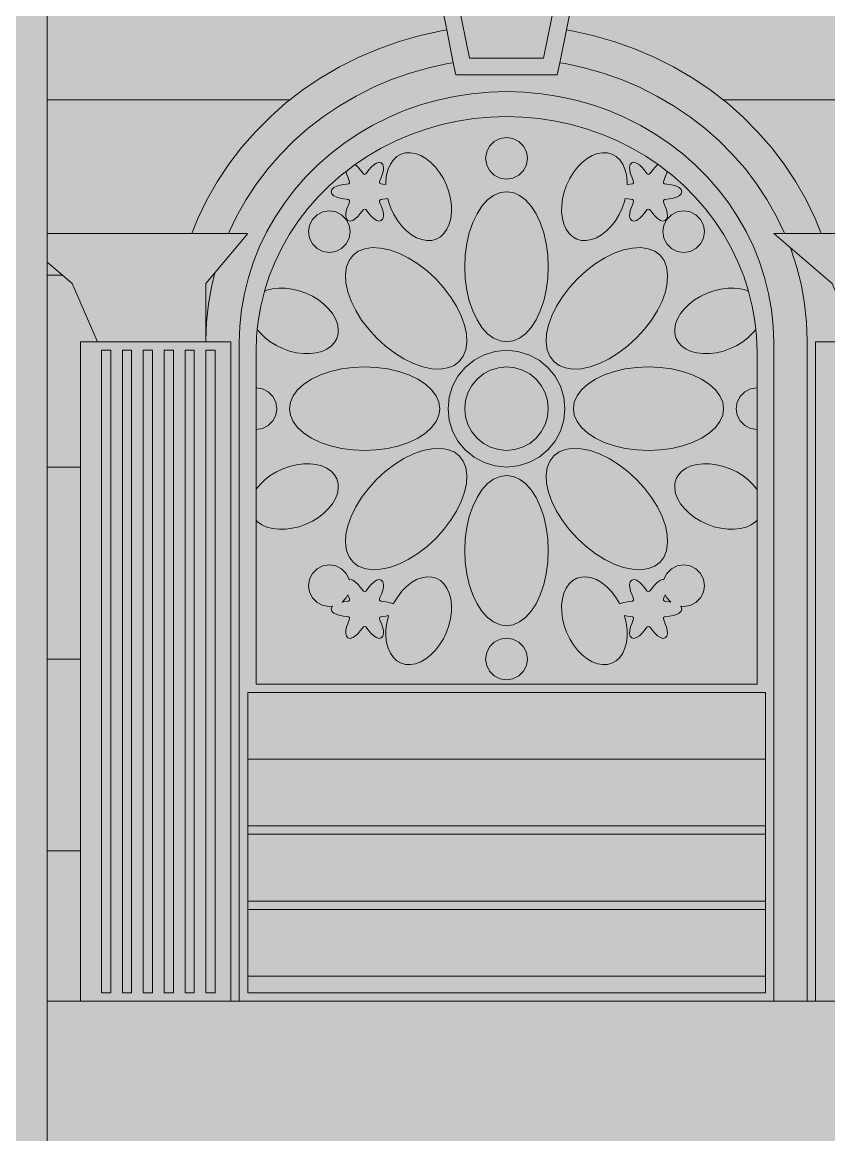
# Model space of a CAD drawing. Header units: millimetres. Extents: x -2412 to 16214, y -1176 to 12021.
# Drawn here: x 10473 to 11948, y 412 to 2447 of the extents above; entities that cross this region are included whole.
import ezdxf

# ---------------------------------------------------------------- set-up
doc = ezdxf.new("R2010")
doc.units = ezdxf.units.MM
for name, color, linetype, lineweight, true_color in [('00_WHITE_BACKGROUND', 7, 'Continuous', 18, 0xffffff), ('01_STRUCTURE', 7, 'Continuous', 18, 0x000000), ('02_CORNICES', 7, 'Continuous', 18, 0x000000), ('03_FRAMES_DOORS', 7, 'Continuous', 18, 0x000000), ('04_GLAZING_SHUTTERS', 7, 'Continuous', 18, 0x000000), ('05_STONE_JOINTS', 7, 'Continuous', 18, 0x000000), ('06_ORNAMENT', 7, 'Continuous', 18, 0x000000)]:
    doc.layers.add(name, color=color, linetype=linetype, lineweight=lineweight, true_color=true_color)

msp = doc.modelspace()

# ---------------------------------------------------------------- linework, layer by layer
at = {"layer": '00_WHITE_BACKGROUND', "lineweight": 18, "true_color": 0xffffff}
msp.add_solid([(-2412.2137, -1175.5725), (16213.7405, -1175.5725), (-2412.2137, 12015.2672), (16213.7405, 12015.2672)], dxfattribs=at)
at = {"layer": '01_STRUCTURE', "color": 7, "lineweight": 18, "true_color": 0x000000}
for points in [[(10519.084, 2061.0687), (10519.084, 2305.3435), (10519.084, 2641.2214), (10519.084, 2961.8321), (10519.084, 3267.1756), (10519.084, 3282.4427), (10519.084, 3297.7099), (10519.084, 3389.313), (10519.084, 3618.3206)], [(11249.4351, 2433.2366), (11239.6336, 2431.7252), (11200.7176, 2423.1908), (11162.4733, 2412.2901), (11125.084, 2399.0534), (11088.6718, 2383.542)], [(11477.9237, 2431.7252), (11468.1221, 2433.2366)], [(11664.1221, 2365.8473), (11628.8855, 2383.542), (11592.4733, 2399.0534), (11555.084, 2412.2901), (11516.8397, 2423.1908)], [(11053.4351, 2365.8473), (11019.4962, 2346)], [(11730.5344, 2324.1221), (11698.0611, 2346)], [(10956.1221, 2300.2901), (10926.9618, 2274.6107), (10899.6336, 2247.1908), (10874.2901, 2218.1527), (10851.0076, 2187.6183), (10829.9084, 2155.7252)], [(11933.9084, 2061.0687), (11922.9771, 2088.3817), (11906.4885, 2122.5954), (11887.6489, 2155.7252), (11866.5496, 2187.6183), (11843.2672, 2218.1527), (11817.9237, 2247.1908), (11790.5954, 2274.6107), (11761.4351, 2300.2901)], [(10811.0687, 2122.5954), (10794.5802, 2088.3817), (10783.6489, 2061.0687), (10519.084, 2061.0687)], [(10519.084, 1984.7328), (10519.084, 2008.7176), (10519.084, 2061.0687)], [(10564.8855, 1969.4656), (10610.687, 1862.5954)], [(8671.7557, 290.0763), (10290.0763, 290.0763), (10412.2137, 290.0763), (10519.084, 290.0763), (10519.084, 656.4885)]]:
    msp.add_lwpolyline(points, dxfattribs=at)
at = {"layer": '02_CORNICES', "color": 7, "lineweight": 18, "true_color": 0x000000}
for points in [[(11261.4962, 2373.2977), (11249.4351, 2433.2366), (11213.7405, 2610.687)], [(11503.8168, 2610.687), (11468.1221, 2433.2366), (11456.0611, 2373.2977)], [(11451.6031, 2351.145), (11265.9542, 2351.145)], [(10885.4962, 2061.0687), (10850.3206, 2061.0687), (10783.6489, 2061.0687)], [(10809.1603, 1862.5954), (10809.1603, 1865.0382), (10809.1603, 1969.4656), (10825.4809, 1989.0534)]]:
    msp.add_lwpolyline(points, dxfattribs=at)
msp.add_lwpolyline([(11251.0229, 2580.1527), (11290.9618, 2381.6794), (11426.5954, 2381.6794), (11466.5344, 2580.1527)], close=True, dxfattribs=at)
at = {"layer": '03_FRAMES_DOORS', "color": 7, "lineweight": 18, "true_color": 0x000000}
for points in [[(11516.8397, 2423.1908), (11477.9237, 2431.7252)], [(11088.6718, 2383.542), (11053.4351, 2365.8473)], [(11265.9542, 2351.145), (11261.4962, 2373.2977), (11251.5573, 2371.7557), (11216.5344, 2364.0763), (11182.1069, 2354.2595), (11148.4427, 2342.3511), (11115.6947, 2328.3969), (11083.9695, 2312.458), (11053.4198, 2294.6107), (11024.1985, 2274.916), (10996.3969, 2253.4656), (10970.1374, 2230.3511), (10945.5573, 2205.6794), (10922.7328, 2179.542), (10901.7863, 2152.0611), (10882.7939, 2123.3588), (10865.8473, 2093.542), (10850.9924, 2062.7481), (10850.3206, 2061.0687)], [(11867.2366, 2061.0687), (11866.5649, 2062.7481), (11851.7099, 2093.542), (11834.7634, 2123.3588), (11815.771, 2152.0611), (11794.8244, 2179.542), (11772, 2205.6794), (11747.4198, 2230.3511), (11721.1603, 2253.4656), (11693.3588, 2274.916), (11664.1374, 2294.6107), (11633.5878, 2312.458), (11601.8626, 2328.3969), (11569.1145, 2342.3511), (11535.4504, 2354.2595), (11501.0229, 2364.0763), (11466, 2371.7557), (11456.0611, 2373.2977), (11451.6031, 2351.145)], [(11698.0611, 2346), (11664.1221, 2365.8473)], [(11019.4962, 2346), (10987.0229, 2324.1221)], [(11847.3282, 656.4885), (11847.3282, 1861.374), (11846.2748, 1891.4046), (11843.145, 1921.313), (11837.9389, 1950.9618), (11830.687, 1980.229), (11821.4046, 2008.9924), (11810.1374, 2037.1145), (11796.9466, 2064.4885), (11781.8779, 2090.9924), (11764.9924, 2116.5191), (11746.3664, 2140.9466), (11726.0916, 2164.1679), (11704.229, 2186.1069), (11680.9008, 2206.6412), (11656.1832, 2225.7099), (11630.1985, 2243.2214), (11603.0534, 2259.084), (11574.855, 2273.2519), (11545.7405, 2285.6489), (11515.8168, 2296.2443), (11485.2214, 2304.9618), (11454.0916, 2311.7863), (11422.5496, 2316.687), (11390.7328, 2319.6336), (11358.7786, 2320.6107), (11326.8244, 2319.6336), (11295.0076, 2316.687), (11263.4656, 2311.7863), (11232.3359, 2304.9618), (11201.7405, 2296.2443), (11171.8168, 2285.6489), (11142.7023, 2273.2519), (11114.5038, 2259.084), (11087.3588, 2243.2214), (11061.374, 2225.7099), (11036.6565, 2206.6412), (11013.3282, 2186.1069), (10991.4656, 2164.1679), (10971.1908, 2140.9466), (10952.5649, 2116.5191), (10935.6794, 2090.9924), (10920.6107, 2064.4885), (10907.4198, 2037.1145), (10896.1527, 2008.9924), (10886.8702, 1980.229), (10879.6183, 1950.9618), (10874.4122, 1921.313), (10871.2824, 1891.4046), (10870.229, 1861.374), (10870.229, 656.4885)], [(10829.9084, 2155.7252), (10811.0687, 2122.5954)], [(10885.4962, 2061.0687), (10825.4809, 1989.0534), (10819.7252, 1965.8321), (10813.8626, 1932.4733), (10810.3359, 1898.8244), (10809.1603, 1865.0382)], [(11877.6336, 2035.0992), (11847.3282, 2061.0687), (11867.2366, 2061.0687)], [(11867.2366, 2061.0687), (11933.9084, 2061.0687)], [(11963.5267, 1947.6947), (11954.1985, 1969.4656), (11877.6336, 2035.0992)], [(11908.3969, 656.4885), (11908.3969, 1865.0382), (11907.2214, 1898.8244), (11903.6947, 1932.4733), (11897.8321, 1965.8321), (11889.6641, 1998.7481), (11879.2214, 2031.1145), (11877.6336, 2035.0992)], [(10610.687, 1862.5954), (10809.1603, 1862.5954), (10854.9618, 1862.5954), (10854.9618, 656.4885)], [(11969.4656, 656.4885), (11923.6641, 656.4885), (11923.6641, 1862.5954), (11969.4656, 1862.5954)], [(10580.1527, 1282.4427), (10580.1527, 931.2977), (10580.1527, 656.4885)]]:
    msp.add_lwpolyline(points, dxfattribs=at)
for points in [[(10618.3206, 1847.3282), (10635.1145, 1847.3282), (10635.1145, 671.7557), (10618.3206, 671.7557)], [(10656.4885, 1847.3282), (10673.2824, 1847.3282), (10673.2824, 671.7557), (10656.4885, 671.7557)], [(10694.6565, 1847.3282), (10711.4504, 1847.3282), (10711.4504, 671.7557), (10694.6565, 671.7557)], [(10732.8244, 1847.3282), (10749.6183, 1847.3282), (10749.6183, 671.7557), (10732.8244, 671.7557)], [(10770.9924, 1847.3282), (10787.7863, 1847.3282), (10787.7863, 671.7557), (10770.9924, 671.7557)], [(10809.1603, 1847.3282), (10825.9542, 1847.3282), (10825.9542, 671.7557), (10809.1603, 671.7557)]]:
    msp.add_lwpolyline(points, close=True, dxfattribs=at)
at = {"layer": '04_GLAZING_SHUTTERS', "color": 7, "lineweight": 18, "true_color": 0x000000}
for points in [[(11081.8321, 2187.0992), (11104.3206, 2202.2443), (11129.771, 2217.1298), (11156.1985, 2230.4122), (11183.5115, 2242.0305), (11211.5573, 2251.9542), (11240.229, 2260.1374), (11269.4198, 2266.5344), (11298.9924, 2271.1298), (11328.8244, 2273.8931), (11358.7786, 2274.8092), (11388.7328, 2273.8931), (11418.5649, 2271.1298), (11448.1374, 2266.5344), (11477.3282, 2260.1374), (11506, 2251.9542), (11534.0611, 2242.0305), (11561.3588, 2230.4122), (11587.7863, 2217.1298), (11613.2366, 2202.2443), (11635.7252, 2187.0992)], [(10916.1985, 1955.0229), (10916.3664, 1955.7099), (10925.0687, 1982.6718), (10935.6336, 2009.0382), (10948, 2034.7023), (10962.1221, 2059.542), (10977.9542, 2083.4656), (10995.4046, 2106.3664), (11014.4275, 2128.1527), (11034.916, 2148.7023), (11056.7939, 2167.9695), (11065.3893, 2174.5954)], [(11652.1679, 2174.5954), (11660.7634, 2167.9695), (11682.6412, 2148.7023), (11703.1298, 2128.1527), (11722.1527, 2106.3664), (11739.6031, 2083.4656), (11755.4351, 2059.542), (11769.5573, 2034.7023), (11781.9237, 2009.0382), (11792.4885, 1982.6718), (11801.1908, 1955.7099), (11801.3588, 1955.0229)], [(11808, 1928.2748), (11812.8702, 1900.4733)], [(10900.7634, 1778.626), (10900.7634, 1844.2748), (10901.7405, 1872.4275), (10903.1145, 1885.4809)], [(11814.4427, 1885.4809), (11815.8168, 1872.4275), (11816.7939, 1844.2748), (11816.7939, 1778.626)], [(10900.7634, 1592.2901), (10900.7634, 1702.2901)], [(11816.7939, 1702.2901), (11816.7939, 1592.2901)], [(11816.7939, 1536.626), (11816.7939, 1236.6412), (10900.7634, 1236.6412), (10900.7634, 1536.626)], [(10885.4962, 1099.2366), (10885.4962, 1221.374), (11832.0611, 1221.374), (11832.0611, 1099.2366)], [(11832.0611, 1099.2366), (10885.4962, 1099.2366)], [(10885.4962, 977.0992), (10885.4962, 1099.2366)], [(11832.0611, 1099.2366), (11832.0611, 977.0992)], [(11832.0611, 977.0992), (10885.4962, 977.0992)], [(10885.4962, 961.8321), (10885.4962, 977.0992)], [(11832.0611, 977.0992), (11832.0611, 961.8321)], [(10885.4962, 961.8321), (11832.0611, 961.8321)], [(10885.4962, 839.6947), (10885.4962, 961.8321)], [(11832.0611, 961.8321), (11832.0611, 839.6947)], [(11832.0611, 839.6947), (10885.4962, 839.6947)], [(10885.4962, 824.4275), (10885.4962, 839.6947)], [(11832.0611, 839.6947), (11832.0611, 824.4275)], [(10885.4962, 824.4275), (11832.0611, 824.4275)], [(10885.4962, 702.2901), (10885.4962, 824.4275)], [(11832.0611, 824.4275), (11832.0611, 702.2901)], [(11832.0611, 702.2901), (10885.4962, 702.2901)], [(11832.0611, 702.2901), (11832.0611, 671.7557), (10885.4962, 671.7557), (10885.4962, 702.2901)]]:
    msp.add_lwpolyline(points, dxfattribs=at)
at = {"layer": '05_STONE_JOINTS', "color": 7, "lineweight": 18, "true_color": 0x000000}
for points in [[(10987.0229, 2324.1221), (10962.6718, 2305.3435)], [(11754.8855, 2305.3435), (11730.5344, 2324.1221)], [(10519.084, 2305.3435), (10962.6718, 2305.3435)], [(10962.6718, 2305.3435), (10956.1221, 2300.2901)], [(11754.8855, 2305.3435), (12306.1832, 2305.3435)], [(11761.4351, 2300.2901), (11754.8855, 2305.3435)], [(12154.5802, 2122.5954), (12138.0916, 2088.3817), (12127.1603, 2061.0687), (11933.9084, 2061.0687)], [(10519.084, 2008.7176), (10547.0687, 1984.7328)], [(10519.084, 1633.5878), (10519.084, 1984.7328), (10547.0687, 1984.7328)], [(10547.0687, 1984.7328), (10564.8855, 1969.4656)], [(10610.687, 1862.5954), (10580.1527, 1862.5954), (10580.1527, 1633.5878)], [(10519.084, 1633.5878), (10580.1527, 1633.5878)], [(10519.084, 1282.4427), (10519.084, 1633.5878)], [(10519.084, 1282.4427), (10580.1527, 1282.4427), (10580.1527, 1633.5878)], [(10519.084, 931.2977), (10519.084, 1282.4427)], [(10519.084, 931.2977), (10580.1527, 931.2977)], [(10519.084, 931.2977), (10519.084, 656.4885), (10580.1527, 656.4885), (10748.0916, 656.4885), (10854.9618, 656.4885), (10870.229, 656.4885), (11847.3282, 656.4885), (11908.3969, 656.4885), (11923.6641, 656.4885)]]:
    msp.add_lwpolyline(points, dxfattribs=at)
at = {"layer": '06_ORNAMENT', "color": 7, "lineweight": 18, "true_color": 0x000000}
for points in [[(11320.6107, 2198.4733), (11322.4733, 2186.6718), (11327.8931, 2176.0458), (11336.3511, 2167.5878), (11346.9771, 2162.1679), (11358.7786, 2160.3053), (11370.5802, 2162.1679), (11381.2061, 2167.5878), (11389.6641, 2176.0458), (11395.084, 2186.6718), (11396.9466, 2198.4733), (11395.084, 2210.2748), (11389.6641, 2220.9008), (11381.2061, 2229.3588), (11370.5802, 2234.7786), (11358.7786, 2236.6412), (11346.9771, 2234.7786), (11336.3511, 2229.3588), (11327.8931, 2220.9008), (11322.4733, 2210.2748)], [(11038.1679, 2137.4046), (11039.4046, 2133.4809), (11042.9466, 2130), (11048.2137, 2127.2519), (11054.4122, 2125.3893), (11060.5954, 2124.2901), (11065.9389, 2123.6031), (11069.7557, 2122.8702), (11071.7405, 2121.5267), (11071.9084, 2119.145), (11070.6412, 2115.4656), (11068.5649, 2110.5038), (11066.4122, 2104.5802), (11064.9313, 2098.2901), (11064.6718, 2092.3664), (11065.9237, 2087.5573), (11068.7023, 2084.5191), (11072.7176, 2083.6336), (11077.5115, 2084.9466), (11082.5191, 2088.1374), (11087.2214, 2092.5802), (11091.2824, 2097.3893), (11094.5344, 2101.6641), (11097.084, 2104.6107), (11099.2366, 2105.6489), (11101.3893, 2104.6107), (11103.9389, 2101.6641), (11107.1908, 2097.3893), (11111.2519, 2092.5802), (11115.9542, 2088.1374), (11120.9618, 2084.9466), (11125.7557, 2083.6336), (11129.771, 2084.5191), (11132.5496, 2087.5573), (11133.8015, 2092.3664), (11133.542, 2098.2901), (11132.0611, 2104.5802), (11129.9084, 2110.5038), (11127.8321, 2115.4656), (11126.5649, 2119.145), (11126.7328, 2121.5267), (11128.7176, 2122.8702), (11132.5344, 2123.6031), (11137.8779, 2124.2901), (11141.6641, 2124.9618), (11142.9313, 2119.7099), (11147.3282, 2107.313), (11152.9771, 2095.4351), (11159.7405, 2084.3664), (11167.4504, 2074.3817), (11175.9237, 2065.7252), (11184.9313, 2058.6107), (11194.2595, 2053.2214), (11203.6947, 2049.6794), (11212.9771, 2048.0611), (11221.9084, 2048.4275), (11230.2443, 2050.7634), (11237.7863, 2055.0076), (11244.3664, 2061.0687), (11249.8015, 2068.7786), (11253.9542, 2077.9542), (11256.7328, 2088.3664), (11258.0763, 2099.7557), (11257.9389, 2111.8626), (11256.3359, 2124.3817), (11253.2824, 2136.9771), (11248.8855, 2149.374), (11243.2366, 2161.2519), (11236.4733, 2172.3206), (11228.7634, 2182.3053), (11220.3053, 2190.9618), (11211.2977, 2198.0763), (11201.9542, 2203.4656), (11192.5344, 2207.0229), (11183.2366, 2208.626), (11174.3206, 2208.2595), (11165.9695, 2205.9237), (11158.4275, 2201.6794), (11151.8626, 2195.6336), (11146.4275, 2187.9237), (11142.2595, 2178.7481), (11139.4809, 2168.3359), (11138.1374, 2156.9313), (11138.2137, 2150.458), (11137.8779, 2150.5191), (11132.5344, 2151.2061), (11128.7176, 2151.9389), (11126.7328, 2153.2824), (11126.5649, 2155.6641), (11127.8321, 2159.3435), (11129.9084, 2164.3053), (11132.0611, 2170.229), (11133.542, 2176.5191), (11133.8015, 2182.4427), (11132.5496, 2187.2519), (11129.771, 2190.2901), (11125.7557, 2191.1756), (11120.9618, 2189.8626), (11115.9542, 2186.6718), (11111.2519, 2182.229), (11107.1908, 2177.4198), (11103.9389, 2173.145), (11101.3893, 2170.1985), (11099.2366, 2169.1603), (11097.084, 2170.1985), (11094.5344, 2173.145), (11091.2824, 2177.4198), (11087.2214, 2182.229), (11082.5191, 2186.6718), (11081.8321, 2187.0992), (11079.9542, 2185.8473), (11065.3893, 2174.5954), (11066.4122, 2170.229), (11068.5649, 2164.3053), (11070.6412, 2159.3435), (11071.9084, 2155.6641), (11071.7405, 2153.2824), (11069.7557, 2151.9389), (11065.9389, 2151.2061), (11060.5954, 2150.5191), (11054.4122, 2149.4198), (11048.2137, 2147.5573), (11042.9466, 2144.8092), (11039.4046, 2141.3282)], [(11459.4809, 2099.7557), (11460.8244, 2088.3664), (11463.6031, 2077.9542), (11467.7557, 2068.7786), (11473.1908, 2061.0687), (11479.771, 2055.0076), (11487.313, 2050.7634), (11495.6489, 2048.4275), (11504.5802, 2048.0611), (11513.8626, 2049.6794), (11523.2977, 2053.2214), (11532.626, 2058.6107), (11541.6336, 2065.7252), (11550.1069, 2074.3817), (11557.8168, 2084.3664), (11564.5802, 2095.4351), (11570.229, 2107.313), (11574.626, 2119.7099), (11575.8931, 2124.9618), (11579.6794, 2124.2901), (11585.0229, 2123.6031), (11588.8397, 2122.8702), (11590.8244, 2121.5267), (11590.9924, 2119.145), (11589.7252, 2115.4656), (11587.6489, 2110.5038), (11585.4962, 2104.5802), (11584.0153, 2098.2901), (11583.7557, 2092.3664), (11585.0076, 2087.5573), (11587.7863, 2084.5191), (11591.8015, 2083.6336), (11596.5954, 2084.9466), (11601.6031, 2088.1374), (11606.3053, 2092.5802), (11610.3664, 2097.3893), (11613.6183, 2101.6641), (11616.1679, 2104.6107), (11618.3206, 2105.6489), (11620.4733, 2104.6107), (11623.0229, 2101.6641), (11626.2748, 2097.3893), (11630.3359, 2092.5802), (11635.0382, 2088.1374), (11640.0458, 2084.9466), (11644.8397, 2083.6336), (11648.855, 2084.5191), (11651.6336, 2087.5573), (11652.8855, 2092.3664), (11652.626, 2098.2901), (11651.145, 2104.5802), (11648.9924, 2110.5038), (11646.916, 2115.4656), (11645.6489, 2119.145), (11645.8168, 2121.5267), (11647.8015, 2122.8702), (11651.6183, 2123.6031), (11656.9618, 2124.2901), (11663.145, 2125.3893), (11669.3435, 2127.2519), (11674.6107, 2130), (11678.1527, 2133.4809), (11679.3893, 2137.4046), (11678.1527, 2141.3282), (11674.6107, 2144.8092), (11669.3435, 2147.5573), (11663.145, 2149.4198), (11656.9618, 2150.5191), (11651.6183, 2151.2061), (11647.8015, 2151.9389), (11645.8168, 2153.2824), (11645.6489, 2155.6641), (11646.916, 2159.3435), (11648.9924, 2164.3053), (11651.145, 2170.229), (11652.1679, 2174.5954), (11637.6031, 2185.8473), (11635.7252, 2187.0992), (11635.0382, 2186.6718), (11630.3359, 2182.229), (11626.2748, 2177.4198), (11623.0229, 2173.145), (11620.4733, 2170.1985), (11618.3206, 2169.1603), (11616.1679, 2170.1985), (11613.6183, 2173.145), (11610.3664, 2177.4198), (11606.3053, 2182.229), (11601.6031, 2186.6718), (11596.5954, 2189.8626), (11591.8015, 2191.1756), (11587.7863, 2190.2901), (11585.0076, 2187.2519), (11583.7557, 2182.4427), (11584.0153, 2176.5191), (11585.4962, 2170.229), (11587.6489, 2164.3053), (11589.7252, 2159.3435), (11590.9924, 2155.6641), (11590.8244, 2153.2824), (11588.8397, 2151.9389), (11585.0229, 2151.2061), (11579.6794, 2150.5191), (11579.3435, 2150.458), (11579.4198, 2156.9313), (11578.0763, 2168.3359), (11575.2977, 2178.7481), (11571.1298, 2187.9237), (11565.6947, 2195.6336), (11559.1298, 2201.6794), (11551.5878, 2205.9237), (11543.2366, 2208.2595), (11534.3206, 2208.626), (11525.0229, 2207.0229), (11515.6031, 2203.4656), (11506.2595, 2198.0763), (11497.2519, 2190.9618), (11488.7939, 2182.3053), (11481.084, 2172.3206), (11474.3206, 2161.2519), (11468.6718, 2149.374), (11464.2748, 2136.9771), (11461.2214, 2124.3817), (11459.6183, 2111.8626)], [(11282.4427, 2000), (11283.3893, 1978.5038), (11286.1832, 1957.542), (11290.7634, 1937.6183), (11297.0229, 1919.2366), (11304.7939, 1902.8397), (11313.9084, 1888.8397), (11324.1221, 1877.5725), (11335.1908, 1869.313), (11346.8397, 1864.2901), (11358.7786, 1862.5954), (11370.7176, 1864.2901), (11382.3664, 1869.313), (11393.4351, 1877.5725), (11403.6489, 1888.8397), (11412.7634, 1902.8397), (11420.5344, 1919.2366), (11426.7939, 1937.6183), (11431.374, 1957.542), (11434.1679, 1978.5038), (11435.1145, 2000), (11434.1679, 2021.4962), (11431.374, 2042.458), (11426.7939, 2062.3817), (11420.5344, 2080.7634), (11412.7634, 2097.1603), (11403.6489, 2111.1603), (11393.4351, 2122.4275), (11382.3664, 2130.687), (11370.7176, 2135.7099), (11358.7786, 2137.4046), (11346.8397, 2135.7099), (11335.1908, 2130.687), (11324.1221, 2122.4275), (11313.9084, 2111.1603), (11304.7939, 2097.1603), (11297.0229, 2080.7634), (11290.7634, 2062.3817), (11286.1832, 2042.458), (11283.3893, 2021.4962)], [(10996.7481, 2064.3206), (10998.6107, 2052.5344), (11004.0305, 2041.8931), (11012.4733, 2033.4504), (11023.1145, 2028.0305), (11034.916, 2026.1527), (11046.7023, 2028.0305), (11057.3435, 2033.4504), (11065.7863, 2041.8931), (11071.2061, 2052.5344), (11073.084, 2064.3206), (11071.2061, 2076.1221), (11065.7863, 2086.7634), (11057.3435, 2095.2061), (11046.7023, 2100.626), (11034.916, 2102.4885), (11023.1145, 2100.626), (11012.4733, 2095.2061), (11004.0305, 2086.7634), (10998.6107, 2076.1221)], [(11644.4733, 2064.3206), (11646.3511, 2052.5344), (11651.771, 2041.8931), (11660.2137, 2033.4504), (11670.855, 2028.0305), (11682.6412, 2026.1527), (11694.4427, 2028.0305), (11705.084, 2033.4504), (11713.5267, 2041.8931), (11718.9466, 2052.5344), (11720.8092, 2064.3206), (11718.9466, 2076.1221), (11713.5267, 2086.7634), (11705.084, 2095.2061), (11694.4427, 2100.626), (11682.6412, 2102.4885), (11670.855, 2100.626), (11660.2137, 2095.2061), (11651.771, 2086.7634), (11646.3511, 2076.1221)], [(11064.1832, 1986.0458), (11064.9313, 1970.855), (11068.3817, 1954.5191), (11074.4733, 1937.4198), (11083.0534, 1920), (11093.8931, 1902.6718), (11106.7481, 1885.8626), (11121.2824, 1870), (11137.145, 1855.4656), (11153.9389, 1842.626), (11171.2672, 1831.771), (11188.7023, 1823.2061), (11205.7863, 1817.1145), (11222.1374, 1813.6489), (11237.313, 1812.9008), (11250.9771, 1814.9008), (11262.7786, 1819.5725), (11272.4122, 1826.8244), (11279.6641, 1836.458), (11284.3359, 1848.2595), (11286.3359, 1861.9237), (11285.5878, 1877.0992), (11282.1221, 1893.4504), (11276.0305, 1910.5344), (11267.4656, 1927.9695), (11256.6107, 1945.2977), (11243.771, 1962.0916), (11229.2366, 1977.9542), (11213.374, 1992.4885), (11196.5649, 2005.3435), (11179.2366, 2016.1832), (11161.8168, 2024.7634), (11144.7176, 2030.855), (11128.3817, 2034.3053), (11113.1908, 2035.0534), (11099.5267, 2033.0687), (11087.7405, 2028.3817), (11078.0916, 2021.145), (11070.855, 2011.4962), (11066.1679, 1999.7099)], [(11431.2214, 1861.9237), (11433.2214, 1848.2595), (11437.8931, 1836.458), (11445.145, 1826.8244), (11454.7786, 1819.5725), (11466.5802, 1814.9008), (11480.2443, 1812.9008), (11495.4198, 1813.6489), (11511.771, 1817.1145), (11528.855, 1823.2061), (11546.2901, 1831.771), (11563.6183, 1842.626), (11580.4122, 1855.4656), (11596.2748, 1870), (11610.8092, 1885.8626), (11623.6641, 1902.6718), (11634.5038, 1920), (11643.084, 1937.4198), (11649.1756, 1954.5191), (11652.6412, 1970.855), (11653.374, 1986.0458), (11651.3893, 1999.7099), (11646.7176, 2011.4962), (11639.4656, 2021.145), (11629.8168, 2028.3817), (11618.0305, 2033.0687), (11604.3664, 2035.0534), (11589.1756, 2034.3053), (11572.8397, 2030.855), (11555.7405, 2024.7634), (11538.3206, 2016.1832), (11520.9924, 2005.3435), (11504.1832, 1992.4885), (11488.3206, 1977.9542), (11473.7863, 1962.0916), (11460.9466, 1945.2977), (11450.0916, 1927.9695), (11441.5267, 1910.5344), (11435.4351, 1893.4504), (11431.9695, 1877.0992)], [(10903.1145, 1885.4809), (10908.2748, 1878.9313), (10916.9313, 1870.4733), (10926.916, 1862.7634), (10937.9847, 1856), (10949.8626, 1850.3511), (10962.2595, 1845.9542), (10974.855, 1842.9008), (10987.374, 1841.2977), (10999.4809, 1841.1603), (11010.8702, 1842.5038), (11021.2824, 1845.2824), (11030.458, 1849.4351), (11038.1679, 1854.8702), (11044.229, 1861.4504), (11048.4733, 1868.9924), (11050.8092, 1877.3282), (11051.1756, 1886.2595), (11049.5573, 1895.542), (11046.0153, 1904.9771), (11040.626, 1914.3053), (11033.5115, 1923.313), (11024.855, 1931.7863), (11014.8702, 1939.4962), (11003.8015, 1946.2595), (10991.9237, 1951.9084), (10979.5267, 1956.3053), (10966.916, 1959.3435), (10954.4122, 1960.9618), (10942.3053, 1961.0992), (10930.9008, 1959.7557), (10920.4885, 1956.9771), (10916.1985, 1955.0229), (10909.5573, 1928.2748), (10904.687, 1900.4733)], [(11251.9084, 1740.458), (11253.9695, 1719.6031), (11260.0458, 1699.5573), (11269.9237, 1681.084), (11283.2061, 1664.8855), (11299.4046, 1651.6031), (11317.8779, 1641.7252), (11337.9237, 1635.6336), (11358.7786, 1633.5878), (11379.6336, 1635.6336), (11399.6794, 1641.7252), (11418.1527, 1651.6031), (11434.3511, 1664.8855), (11447.6336, 1681.084), (11457.5115, 1699.5573), (11463.6031, 1719.6031), (11465.6489, 1740.458), (11463.6031, 1761.313), (11457.5115, 1781.3588), (11447.6336, 1799.8321), (11434.3511, 1816.0305), (11418.1527, 1829.313), (11399.6794, 1839.1908), (11379.6336, 1845.2672), (11358.7786, 1847.3282), (11337.9237, 1845.2672), (11317.8779, 1839.1908), (11299.4046, 1829.313), (11283.2061, 1816.0305), (11269.9237, 1799.8321), (11260.0458, 1781.3588), (11253.9695, 1761.313)], [(10961.8321, 1740.458), (10963.5267, 1728.5191), (10968.5496, 1716.8702), (10976.8092, 1705.8015), (10988.0763, 1695.5878), (11002.0763, 1686.4733), (11018.4733, 1678.7023), (11036.855, 1672.4427), (11056.7786, 1667.8626), (11077.7405, 1665.0687), (11099.2366, 1664.1221), (11120.7328, 1665.0687), (11141.6947, 1667.8626), (11161.6183, 1672.4427), (11180, 1678.7023), (11196.3969, 1686.4733), (11210.3969, 1695.5878), (11221.6641, 1705.8015), (11229.9237, 1716.8702), (11234.9466, 1728.5191), (11236.6412, 1740.458), (11234.9466, 1752.3969), (11229.9237, 1764.0458), (11221.6641, 1775.1145), (11210.3969, 1785.3282), (11196.3969, 1794.4427), (11180, 1802.2137), (11161.6183, 1808.4733), (11141.6947, 1813.0534), (11120.7328, 1815.8473), (11099.2366, 1816.7939), (11077.7405, 1815.8473), (11056.7786, 1813.0534), (11036.855, 1808.4733), (11018.4733, 1802.2137), (11002.0763, 1794.4427), (10988.0763, 1785.3282), (10976.8092, 1775.1145), (10968.5496, 1764.0458), (10963.5267, 1752.3969)], [(11282.4427, 1740.458), (11283.9084, 1725.5725), (11288.2595, 1711.2519), (11295.313, 1698.0458), (11304.7939, 1686.4733), (11316.3664, 1676.9924), (11329.5725, 1669.9389), (11343.8931, 1665.5878), (11358.7786, 1664.1221), (11373.6641, 1665.5878), (11387.9847, 1669.9389), (11401.1908, 1676.9924), (11412.7634, 1686.4733), (11422.2443, 1698.0458), (11429.2977, 1711.2519), (11433.6489, 1725.5725), (11435.1145, 1740.458), (11433.6489, 1755.3435), (11429.2977, 1769.6641), (11422.2443, 1782.8702), (11412.7634, 1794.4427), (11401.1908, 1803.9237), (11387.9847, 1810.9771), (11373.6641, 1815.3282), (11358.7786, 1816.7939), (11343.8931, 1815.3282), (11329.5725, 1810.9771), (11316.3664, 1803.9237), (11304.7939, 1794.4427), (11295.313, 1782.8702), (11288.2595, 1769.6641), (11283.9084, 1755.3435)], [(11480.916, 1740.458), (11482.6107, 1728.5191), (11487.6336, 1716.8702), (11495.8931, 1705.8015), (11507.1603, 1695.5878), (11521.1603, 1686.4733), (11537.5573, 1678.7023), (11555.9389, 1672.4427), (11575.8626, 1667.8626), (11596.8244, 1665.0687), (11618.3206, 1664.1221), (11639.8168, 1665.0687), (11660.7786, 1667.8626), (11680.7023, 1672.4427), (11699.084, 1678.7023), (11715.4809, 1686.4733), (11729.4809, 1695.5878), (11740.7481, 1705.8015), (11749.0076, 1716.8702), (11754.0305, 1728.5191), (11755.7252, 1740.458), (11754.0305, 1752.3969), (11749.0076, 1764.0458), (11740.7481, 1775.1145), (11729.4809, 1785.3282), (11715.4809, 1794.4427), (11699.084, 1802.2137), (11680.7023, 1808.4733), (11660.7786, 1813.0534), (11639.8168, 1815.8473), (11618.3206, 1816.7939), (11596.8244, 1815.8473), (11575.8626, 1813.0534), (11555.9389, 1808.4733), (11537.5573, 1802.2137), (11521.1603, 1794.4427), (11507.1603, 1785.3282), (11495.8931, 1775.1145), (11487.6336, 1764.0458), (11482.6107, 1752.3969)], [(10900.7634, 1778.626), (10900.7634, 1702.2901), (10912.5649, 1704.1527), (10923.1908, 1709.5725), (10931.6489, 1718.0305), (10937.0687, 1728.6565), (10938.9313, 1740.458), (10937.0687, 1752.2595), (10931.6489, 1762.8855), (10923.1908, 1771.3435), (10912.5649, 1776.7634)], [(11778.626, 1740.458), (11780.4885, 1728.6565), (11785.9084, 1718.0305), (11794.3664, 1709.5725), (11804.9924, 1704.1527), (11816.7939, 1702.2901), (11816.7939, 1778.626), (11804.9924, 1776.7634), (11794.3664, 1771.3435), (11785.9084, 1762.8855), (11780.4885, 1752.2595)], [(11064.1832, 1494.8702), (11066.1679, 1481.2061), (11070.855, 1469.4198), (11078.0916, 1459.771), (11087.7405, 1452.5191), (11099.5267, 1447.8473), (11113.1908, 1445.8626), (11128.3817, 1446.5954), (11144.7176, 1450.0611), (11161.8168, 1456.1527), (11179.2366, 1464.7328), (11196.5649, 1475.5725), (11213.374, 1488.4275), (11229.2366, 1502.9618), (11243.771, 1518.8244), (11256.6107, 1535.6183), (11267.4656, 1552.9466), (11276.0305, 1570.3817), (11282.1221, 1587.4656), (11285.5878, 1603.8168), (11286.3359, 1618.9924), (11284.3359, 1632.6565), (11279.6641, 1644.458), (11272.4122, 1654.0916), (11262.7786, 1661.3435), (11250.9771, 1666.0153), (11237.313, 1668.0153), (11222.1374, 1667.2672), (11205.7863, 1663.8015), (11188.7023, 1657.7099), (11171.2672, 1649.145), (11153.9389, 1638.2901), (11137.145, 1625.4504), (11121.2824, 1610.916), (11106.7481, 1595.0534), (11093.8931, 1578.2443), (11083.0534, 1560.916), (11074.4733, 1543.4962), (11068.3817, 1526.3969), (11064.9313, 1510.0611)], [(11431.2214, 1618.9924), (11431.9695, 1603.8168), (11435.4351, 1587.4656), (11441.5267, 1570.3817), (11450.0916, 1552.9466), (11460.9466, 1535.6183), (11473.7863, 1518.8244), (11488.3206, 1502.9618), (11504.1832, 1488.4275), (11520.9924, 1475.5725), (11538.3206, 1464.7328), (11555.7405, 1456.1527), (11572.8397, 1450.0611), (11589.1756, 1446.5954), (11604.3664, 1445.8626), (11618.0305, 1447.8473), (11629.8168, 1452.5191), (11639.4656, 1459.771), (11646.7176, 1469.4198), (11651.3893, 1481.2061), (11653.374, 1494.8702), (11652.6412, 1510.0611), (11649.1756, 1526.3969), (11643.084, 1543.4962), (11634.5038, 1560.916), (11623.6641, 1578.2443), (11610.8092, 1595.0534), (11596.2748, 1610.916), (11580.4122, 1625.4504), (11563.6183, 1638.2901), (11546.2901, 1649.145), (11528.855, 1657.7099), (11511.771, 1663.8015), (11495.4198, 1667.2672), (11480.2443, 1668.0153), (11466.5802, 1666.0153), (11454.7786, 1661.3435), (11445.145, 1654.0916), (11437.8931, 1644.458), (11433.2214, 1632.6565)], [(10900.7634, 1592.2901), (10900.7634, 1536.626), (10903.6031, 1533.542), (10911.313, 1528.1069), (10920.4885, 1523.9389), (10930.9008, 1521.1603), (10942.3053, 1519.8168), (10954.4122, 1519.9542), (10966.916, 1521.5725), (10979.5267, 1524.6107), (10991.9237, 1529.0076), (11003.8015, 1534.6565), (11014.8702, 1541.4198), (11024.855, 1549.1298), (11033.5115, 1557.6031), (11040.626, 1566.6107), (11046.0153, 1575.9389), (11049.5573, 1585.374), (11051.1756, 1594.6565), (11050.8092, 1603.5878), (11048.4733, 1611.9237), (11044.229, 1619.4656), (11038.1679, 1626.0458), (11030.458, 1631.4809), (11021.2824, 1635.6336), (11010.8702, 1638.4122), (10999.4809, 1639.7557), (10987.374, 1639.6183), (10974.855, 1638.0153), (10962.2595, 1634.9618), (10949.8626, 1630.5649), (10937.9847, 1624.916), (10926.916, 1618.1527), (10916.9313, 1610.4427), (10908.2748, 1601.9847), (10901.1603, 1592.9771)], [(11666.3817, 1594.6565), (11668, 1585.374), (11671.542, 1575.9389), (11676.9313, 1566.6107), (11684.0458, 1557.6031), (11692.7023, 1549.1298), (11702.687, 1541.4198), (11713.7557, 1534.6565), (11725.6336, 1529.0076), (11738.0305, 1524.6107), (11750.6412, 1521.5725), (11763.145, 1519.9542), (11775.2519, 1519.8168), (11786.6565, 1521.1603), (11797.0687, 1523.9389), (11806.2443, 1528.1069), (11813.9542, 1533.542), (11816.7939, 1536.626), (11816.7939, 1592.2901), (11816.3969, 1592.9771), (11809.2824, 1601.9847), (11800.626, 1610.4427), (11790.6412, 1618.1527), (11779.5725, 1624.916), (11767.6947, 1630.5649), (11755.2977, 1634.9618), (11742.7023, 1638.0153), (11730.1832, 1639.6183), (11718.0916, 1639.7557), (11706.687, 1638.4122), (11696.2748, 1635.6336), (11687.0992, 1631.4809), (11679.3893, 1626.0458), (11673.3282, 1619.4656), (11669.084, 1611.9237), (11666.7481, 1603.5878)], [(11282.4427, 1480.916), (11283.3893, 1459.4198), (11286.1832, 1438.458), (11290.7634, 1418.5344), (11297.0229, 1400.1527), (11304.7939, 1383.7557), (11313.9084, 1369.7557), (11324.1221, 1358.4885), (11335.1908, 1350.229), (11346.8397, 1345.2061), (11358.7786, 1343.5115), (11370.7176, 1345.2061), (11382.3664, 1350.229), (11393.4351, 1358.4885), (11403.6489, 1369.7557), (11412.7634, 1383.7557), (11420.5344, 1400.1527), (11426.7939, 1418.5344), (11431.374, 1438.458), (11434.1679, 1459.4198), (11435.1145, 1480.916), (11434.1679, 1502.4122), (11431.374, 1523.374), (11426.7939, 1543.2977), (11420.5344, 1561.6794), (11412.7634, 1578.0763), (11403.6489, 1592.0763), (11393.4351, 1603.3435), (11382.3664, 1611.6031), (11370.7176, 1616.626), (11358.7786, 1618.3206), (11346.8397, 1616.626), (11335.1908, 1611.6031), (11324.1221, 1603.3435), (11313.9084, 1592.0763), (11304.7939, 1578.0763), (11297.0229, 1561.6794), (11290.7634, 1543.2977), (11286.1832, 1523.374), (11283.3893, 1502.4122)], [(10996.7481, 1416.5954), (10998.6107, 1404.7939), (11004.0305, 1394.1527), (11012.4733, 1385.7099), (11023.1145, 1380.2901), (11034.916, 1378.4275), (11040.8244, 1379.3588), (11039.4046, 1377.9695), (11038.1679, 1374.0458), (11039.4046, 1370.1221), (11042.9466, 1366.6412), (11048.2137, 1363.8931), (11054.4122, 1362.0305), (11060.5954, 1360.9313), (11065.9389, 1360.2443), (11069.7557, 1359.5115), (11071.7405, 1358.1679), (11071.9084, 1355.7863), (11070.6412, 1352.1069), (11068.5649, 1347.145), (11066.4122, 1341.2214), (11064.9313, 1334.9313), (11064.6718, 1329.0076), (11065.9237, 1324.1985), (11068.7023, 1321.1603), (11072.7176, 1320.2748), (11077.5115, 1321.5878), (11082.5191, 1324.7786), (11087.2214, 1329.2214), (11091.2824, 1334.0305), (11094.5344, 1338.3053), (11097.084, 1341.2519), (11099.2366, 1342.2901), (11101.3893, 1341.2519), (11103.9389, 1338.3053), (11107.1908, 1334.0305), (11111.2519, 1329.2214), (11115.9542, 1324.7786), (11120.9618, 1321.5878), (11125.7557, 1320.2748), (11129.771, 1321.1603), (11132.5496, 1324.1985), (11133.8015, 1329.0076), (11133.542, 1334.9313), (11132.0611, 1341.2214), (11129.9084, 1347.145), (11127.8321, 1352.1069), (11126.5649, 1355.7863), (11126.7328, 1358.1679), (11128.7176, 1359.5115), (11132.5344, 1360.2443), (11137.8779, 1360.9313), (11143.1603, 1361.8779), (11142.9313, 1361.2061), (11139.8931, 1348.5954), (11138.2748, 1336.0916), (11138.1374, 1323.9847), (11139.4809, 1312.5802), (11142.2595, 1302.1679), (11146.4275, 1292.9924), (11151.8626, 1285.2824), (11158.4275, 1279.2366), (11165.9695, 1274.9924), (11174.3206, 1272.6565), (11183.2366, 1272.2901), (11192.5344, 1273.8931), (11201.9542, 1277.4504), (11211.2977, 1282.8397), (11220.3053, 1289.9542), (11228.7634, 1298.6107), (11236.4733, 1308.5954), (11243.2366, 1319.6641), (11248.8855, 1331.542), (11253.2824, 1343.9389), (11256.3359, 1356.5344), (11257.9389, 1369.0534), (11258.0763, 1381.145), (11256.7328, 1392.5496), (11253.9542, 1402.9618), (11249.8015, 1412.1374), (11244.3664, 1419.8473), (11237.7863, 1425.9084), (11230.2443, 1430.1527), (11221.9084, 1432.4885), (11212.9771, 1432.855), (11203.6947, 1431.2366), (11194.2595, 1427.6947), (11184.9313, 1422.3053), (11175.9237, 1415.1908), (11167.4504, 1406.5344), (11159.7405, 1396.5496), (11152.9771, 1385.4809), (11151.9542, 1383.313), (11150.2595, 1384.1985), (11144.0611, 1386.0611), (11137.8779, 1387.1603), (11132.5344, 1387.8473), (11128.7176, 1388.5802), (11126.7328, 1389.9237), (11126.5649, 1392.3053), (11127.8321, 1395.9847), (11129.9084, 1400.9466), (11132.0611, 1406.8702), (11133.542, 1413.1603), (11133.8015, 1419.084), (11132.5496, 1423.8931), (11129.771, 1426.9313), (11125.7557, 1427.8168), (11120.9618, 1426.5038), (11115.9542, 1423.313), (11111.2519, 1418.8702), (11107.1908, 1414.0611), (11103.9389, 1409.7863), (11101.3893, 1406.8397), (11099.2366, 1405.8015), (11097.084, 1406.8397), (11094.5344, 1409.7863), (11091.2824, 1414.0611), (11087.2214, 1418.8702), (11082.5191, 1423.313), (11077.5115, 1426.5038), (11072.7176, 1427.8168), (11071.3435, 1427.5115), (11071.2061, 1428.3817), (11065.7863, 1439.0229), (11057.3435, 1447.4656), (11046.7023, 1452.8855), (11034.916, 1454.7634), (11023.1145, 1452.8855), (11012.4733, 1447.4656), (11004.0305, 1439.0229), (10998.6107, 1428.3817)], [(11459.4809, 1381.145), (11459.6183, 1369.0534), (11461.2214, 1356.5344), (11464.2748, 1343.9389), (11468.6718, 1331.542), (11474.3206, 1319.6641), (11481.084, 1308.5954), (11488.7939, 1298.6107), (11497.2519, 1289.9542), (11506.2595, 1282.8397), (11515.6031, 1277.4504), (11525.0229, 1273.8931), (11534.3206, 1272.2901), (11543.2366, 1272.6565), (11551.5878, 1274.9924), (11559.1298, 1279.2366), (11565.6947, 1285.2824), (11571.1298, 1292.9924), (11575.2977, 1302.1679), (11578.0763, 1312.5802), (11579.4198, 1323.9847), (11579.2824, 1336.0916), (11577.6641, 1348.5954), (11574.626, 1361.2061), (11574.3969, 1361.8779), (11579.6794, 1360.9313), (11585.0229, 1360.2443), (11588.8397, 1359.5115), (11590.8244, 1358.1679), (11590.9924, 1355.7863), (11589.7252, 1352.1069), (11587.6489, 1347.145), (11585.4962, 1341.2214), (11584.0153, 1334.9313), (11583.7557, 1329.0076), (11585.0076, 1324.1985), (11587.7863, 1321.1603), (11591.8015, 1320.2748), (11596.5954, 1321.5878), (11601.6031, 1324.7786), (11606.3053, 1329.2214), (11610.3664, 1334.0305), (11613.6183, 1338.3053), (11616.1679, 1341.2519), (11618.3206, 1342.2901), (11620.4733, 1341.2519), (11623.0229, 1338.3053), (11626.2748, 1334.0305), (11630.3359, 1329.2214), (11635.0382, 1324.7786), (11640.0458, 1321.5878), (11644.8397, 1320.2748), (11648.855, 1321.1603), (11651.6336, 1324.1985), (11652.8855, 1329.0076), (11652.626, 1334.9313), (11651.145, 1341.2214), (11648.9924, 1347.145), (11646.916, 1352.1069), (11645.6489, 1355.7863), (11645.8168, 1358.1679), (11647.8015, 1359.5115), (11651.6183, 1360.2443), (11656.9618, 1360.9313), (11663.145, 1362.0305), (11669.3435, 1363.8931), (11674.6107, 1366.6412), (11678.1527, 1370.1221), (11679.3893, 1374.0458), (11678.1527, 1377.9695), (11676.7328, 1379.3588), (11682.6412, 1378.4275), (11694.4427, 1380.2901), (11705.084, 1385.7099), (11713.5267, 1394.1527), (11718.9466, 1404.7939), (11720.8092, 1416.5954), (11718.9466, 1428.3817), (11713.5267, 1439.0229), (11705.084, 1447.4656), (11694.4427, 1452.8855), (11682.6412, 1454.7634), (11670.855, 1452.8855), (11660.2137, 1447.4656), (11651.771, 1439.0229), (11646.3511, 1428.3817), (11646.2137, 1427.5115), (11644.8397, 1427.8168), (11640.0458, 1426.5038), (11635.0382, 1423.313), (11630.3359, 1418.8702), (11626.2748, 1414.0611), (11623.0229, 1409.7863), (11620.4733, 1406.8397), (11618.3206, 1405.8015), (11616.1679, 1406.8397), (11613.6183, 1409.7863), (11610.3664, 1414.0611), (11606.3053, 1418.8702), (11601.6031, 1423.313), (11596.5954, 1426.5038), (11591.8015, 1427.8168), (11587.7863, 1426.9313), (11585.0076, 1423.8931), (11583.7557, 1419.084), (11584.0153, 1413.1603), (11585.4962, 1406.8702), (11587.6489, 1400.9466), (11589.7252, 1395.9847), (11590.9924, 1392.3053), (11590.8244, 1389.9237), (11588.8397, 1388.5802), (11585.0229, 1387.8473), (11579.6794, 1387.1603), (11573.4962, 1386.0611), (11567.2977, 1384.1985), (11565.6031, 1383.313), (11564.5802, 1385.4809), (11557.8168, 1396.5496), (11550.1069, 1406.5344), (11541.6336, 1415.1908), (11532.626, 1422.3053), (11523.2977, 1427.6947), (11513.8626, 1431.2366), (11504.5802, 1432.855), (11495.6489, 1432.4885), (11487.313, 1430.1527), (11479.771, 1425.9084), (11473.1908, 1419.8473), (11467.7557, 1412.1374), (11463.6031, 1402.9618), (11460.8244, 1392.5496)], [(11058.3969, 1386.7634), (11065.7863, 1394.1527), (11068.8702, 1400.1985), (11070.6412, 1395.9847), (11071.9084, 1392.3053), (11071.7405, 1389.9237), (11069.7557, 1388.5802), (11065.9389, 1387.8473), (11060.5954, 1387.1603)], [(11645.6489, 1392.3053), (11646.916, 1395.9847), (11648.687, 1400.1985), (11651.771, 1394.1527), (11659.1603, 1386.7634), (11656.9618, 1387.1603), (11651.6183, 1387.8473), (11647.8015, 1388.5802), (11645.8168, 1389.9237)], [(11320.6107, 1282.4427), (11322.4733, 1270.6412), (11327.8931, 1260.0153), (11336.3511, 1251.5573), (11346.9771, 1246.1374), (11358.7786, 1244.2748), (11370.5802, 1246.1374), (11381.2061, 1251.5573), (11389.6641, 1260.0153), (11395.084, 1270.6412), (11396.9466, 1282.4427), (11395.084, 1294.2443), (11389.6641, 1304.8702), (11381.2061, 1313.3282), (11370.5802, 1318.7481), (11358.7786, 1320.6107), (11346.9771, 1318.7481), (11336.3511, 1313.3282), (11327.8931, 1304.8702), (11322.4733, 1294.2443)]]:
    msp.add_lwpolyline(points, close=True, dxfattribs=at)
msp.add_lwpolyline([(11808, 1928.2748), (11801.3588, 1955.0229), (11797.0687, 1956.9771), (11786.6565, 1959.7557), (11775.2519, 1961.0992), (11763.145, 1960.9618), (11750.6412, 1959.3435), (11738.0305, 1956.3053), (11725.6336, 1951.9084), (11713.7557, 1946.2595), (11702.687, 1939.4962), (11692.7023, 1931.7863), (11684.0458, 1923.313), (11676.9313, 1914.3053), (11671.542, 1904.9771), (11668, 1895.542), (11666.3817, 1886.2595), (11666.7481, 1877.3282), (11669.084, 1868.9924), (11673.3282, 1861.4504), (11679.3893, 1854.8702), (11687.0992, 1849.4351), (11696.2748, 1845.2824), (11706.687, 1842.5038), (11718.0916, 1841.1603), (11730.1832, 1841.2977), (11742.7023, 1842.9008), (11755.2977, 1845.9542), (11767.6947, 1850.3511), (11779.5725, 1856), (11790.6412, 1862.7634), (11800.626, 1870.4733), (11809.2824, 1878.9313), (11814.4427, 1885.4809), (11812.8702, 1900.4733)], dxfattribs=at)

doc.saveas('drawing.dxf')
